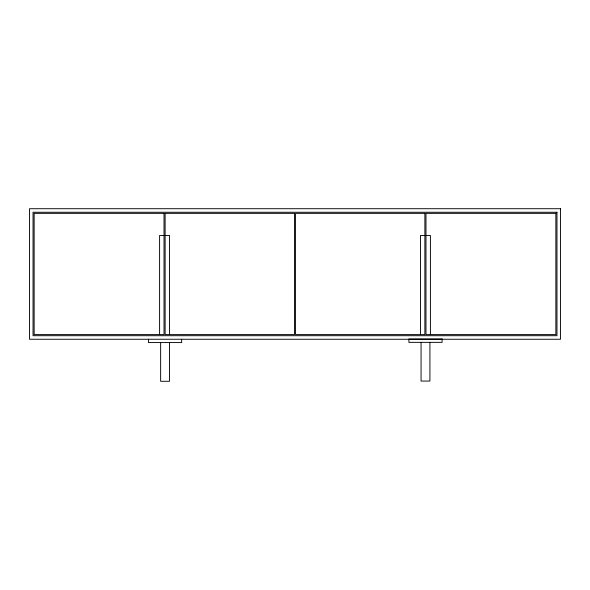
<?xml version="1.0" encoding="UTF-8"?>
<svg xmlns="http://www.w3.org/2000/svg" width="590" height="590" viewBox="0 0 590 590"><rect width="100%" height="100%" fill="white"/><g stroke="black" fill="none" stroke-linecap="round" stroke-linejoin="round"><path stroke-width="0.89" d="M164.02 235.484L159.595 235.484L159.595 334.604M165.126 235.484L169.551 235.484L169.551 334.604M424.874 235.484L420.449 235.484L420.449 334.604M425.98 235.484L430.405 235.484L430.405 334.604M429.918 342.348L429.918 381.066L421.068 381.066L421.068 342.348M181.654 339.25L181.654 342.569L148.466 342.569L148.466 339.25M169.485 342.569L169.485 381.288L160.635 381.288L160.635 342.569M560.5 208.713L29.5 208.713L29.5 339.25L560.5 339.25L560.5 208.713M556.96 212.253L33.04 212.253L33.04 335.71L556.96 335.71L556.96 212.253M164.02 213.359L34.146 213.359L34.146 334.604L164.02 334.604L164.02 213.359M294.447 213.359L165.126 213.359L165.126 334.604L294.447 334.604L294.447 213.359M424.874 213.359L295.553 213.359L295.553 334.604L424.874 334.604L424.874 213.359M555.854 213.359L425.98 213.359L425.98 334.604L555.854 334.604L555.854 213.359M442.087 339.029L408.9 339.029L408.9 342.348L442.087 342.348L442.087 339.029"/></g></svg>
